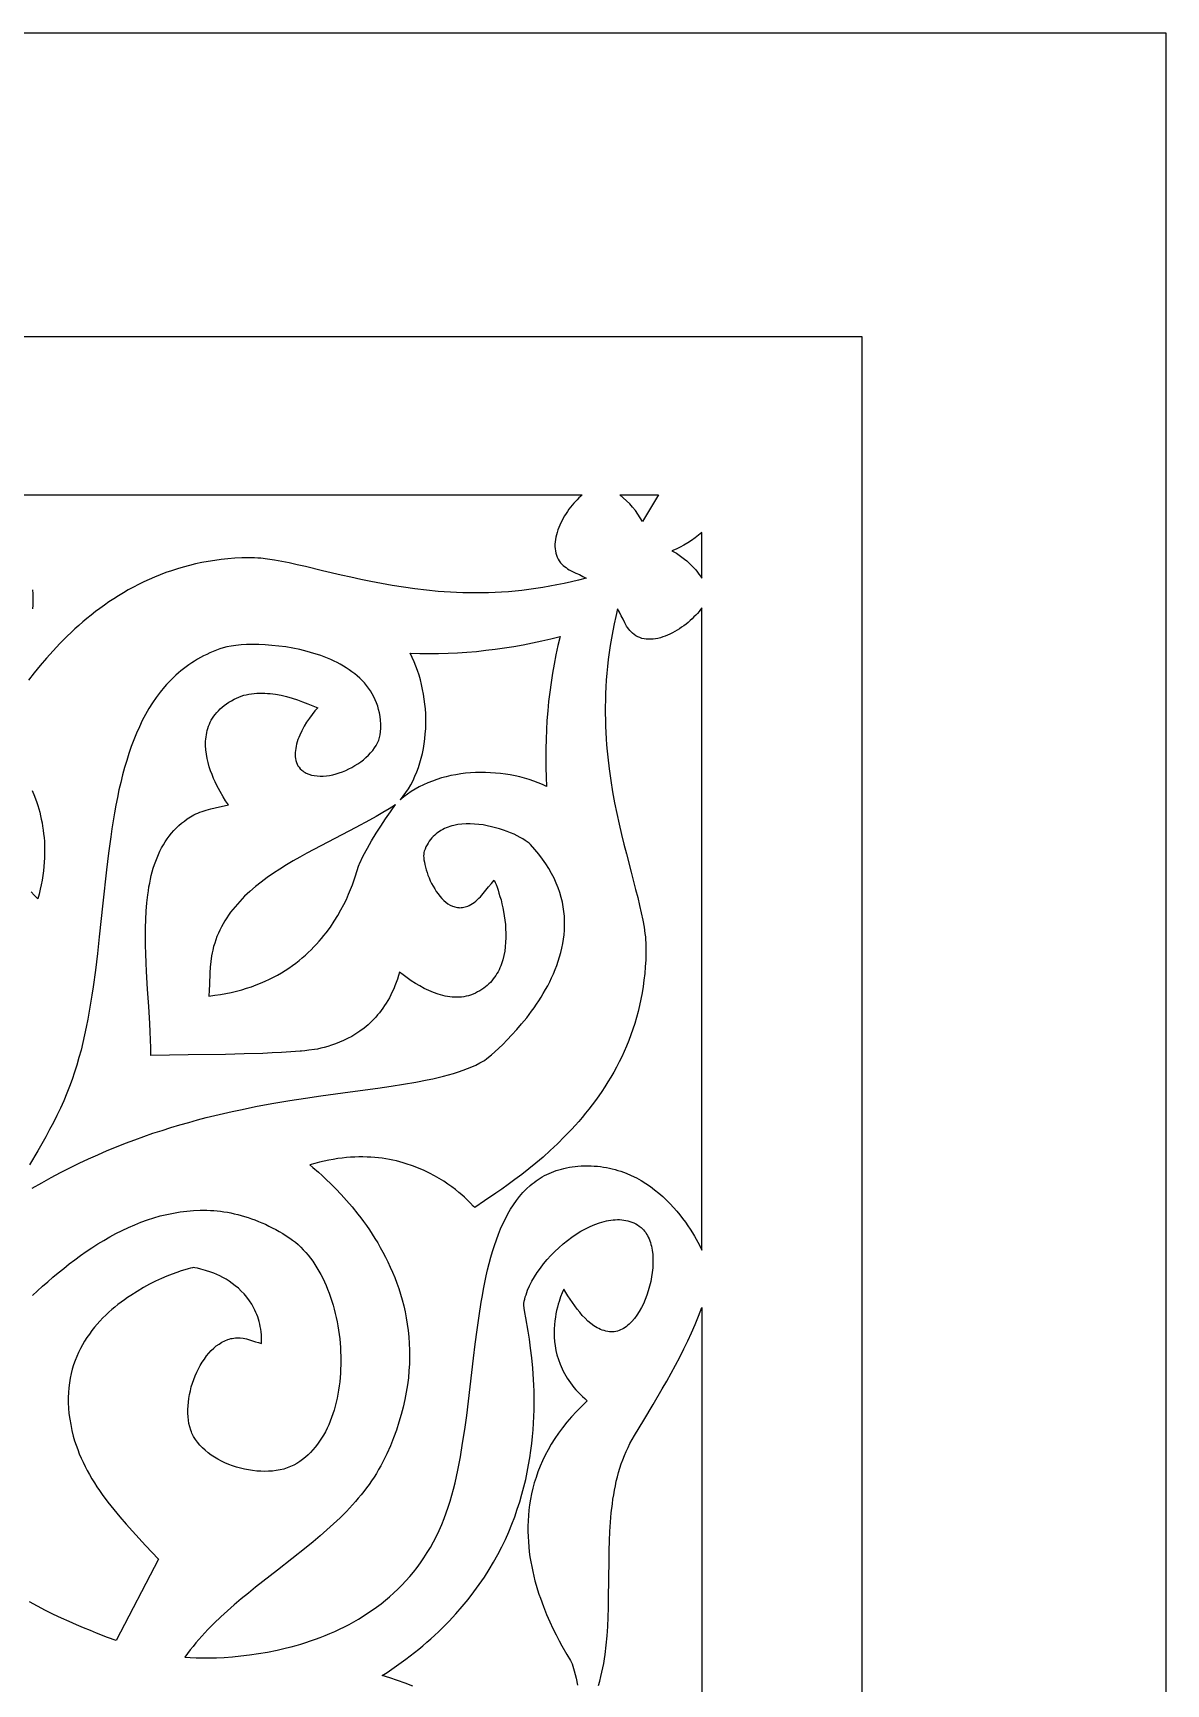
# Model space of a CAD drawing. Extents: x -500 to 500, y -300 to 300.
# Drawn here: x 388.1 to 500, y 137 to 300 of the extents above; entities that cross this region are included whole.
import ezdxf

# ---------------------------------------------------------------- set-up
doc = ezdxf.new("R2010")
doc.units = 0
doc.header["$MEASUREMENT"] = 0
doc.layers.add('IMPORT_-_120CM_SUR_70CM-1', color=18, linetype='CONTINUOUS')
doc.layers.add('LAYER_2', color=174, linetype='CONTINUOUS')

msp = doc.modelspace()

# ---------------------------------------------------------------- linework, layer by layer
at = {"layer": 'IMPORT_-_120CM_SUR_70CM-1'}
for points in [[(-500, -300), (500, -300), (500, 300), (-500, 300)], [(446.07, 254.41), (449.87, 254.41), (448.31, 251.78), (448.08, 252.15), (447.85, 252.52), (447.59, 252.87), (447.32, 253.21), (447.03, 253.53), (446.72, 253.84), (446.4, 254.13)], [(454.16, 250.71), (453.84, 250.43), (453.49, 250.16), (453.14, 249.91), (452.77, 249.67), (452.39, 249.45), (452, 249.25), (451.61, 249.07), (451.2, 248.9), (451.64, 248.65), (452.06, 248.37), (452.46, 248.06), (452.66, 247.89), (452.85, 247.73), (453.03, 247.55), (453.21, 247.37), (453.39, 247.19), (453.56, 247), (453.72, 246.8), (453.87, 246.6), (454.02, 246.4), (454.16, 246.19)], [(454.16, 243.27), (454.03, 243.09), (453.88, 242.91), (453.72, 242.72), (453.56, 242.54), (453.38, 242.36), (453.2, 242.18), (453, 242), (452.8, 241.83), (452.6, 241.66), (452.38, 241.5), (452.16, 241.34), (451.94, 241.19), (451.71, 241.05), (451.48, 240.92), (451.25, 240.79), (451.01, 240.67), (450.77, 240.57), (450.54, 240.47), (450.3, 240.39), (450.06, 240.31), (449.82, 240.25), (449.58, 240.21), (449.35, 240.18), (449.12, 240.16), (448.89, 240.16), (448.67, 240.17), (448.45, 240.2), (448.24, 240.25), (448.03, 240.32), (447.83, 240.4), (447.64, 240.51), (447.46, 240.63), (447.31, 240.75), (447.18, 240.88), (447.06, 241.02), (446.94, 241.16), (446.83, 241.32), (446.73, 241.47), (446.55, 241.8), (446.37, 242.15), (446.2, 242.49), (446.02, 242.83), (445.83, 243.15), (445.65, 242.42), (445.5, 241.7), (445.35, 240.98), (445.22, 240.27), (445.11, 239.56), (445, 238.86), (444.91, 238.17), (444.84, 237.48), (444.77, 236.8), (444.72, 236.12), (444.68, 235.46), (444.65, 234.79), (444.63, 234.14), (444.62, 233.49), (444.62, 232.85), (444.63, 232.21), (444.65, 231.58), (444.67, 230.96), (444.71, 230.34), (444.75, 229.73), (444.81, 229.13), (444.86, 228.53), (445, 227.36), (445.16, 226.22), (445.34, 225.1), (445.54, 224.01), (445.76, 222.95), (445.98, 221.91), (446.22, 220.9), (446.45, 219.93), (446.7, 218.98), (447.17, 217.17), (447.62, 215.47), (447.83, 214.67), (448.01, 213.89), (448.18, 213.15), (448.33, 212.44), (448.45, 211.76), (448.54, 211.11), (448.58, 210.79), (448.6, 210.48), (448.62, 210.19), (448.63, 209.9), (448.63, 209.2), (448.61, 208.52), (448.57, 207.84), (448.51, 207.18), (448.44, 206.53), (448.36, 205.89), (448.26, 205.25), (448.14, 204.63), (448.01, 204.02), (447.86, 203.42), (447.7, 202.83), (447.53, 202.24), (447.34, 201.67), (447.14, 201.11), (446.93, 200.55), (446.71, 200.01), (446.48, 199.48), (446.24, 198.95), (445.98, 198.44), (445.72, 197.93), (445.45, 197.43), (445.17, 196.95), (444.88, 196.47), (444.59, 196), (444.28, 195.54), (443.97, 195.09), (443.66, 194.65), (443.34, 194.21), (443.01, 193.79), (442.68, 193.38), (442.34, 192.97), (442, 192.57), (441.65, 192.18), (441.31, 191.8), (440.6, 191.07), (439.89, 190.36), (439.18, 189.69), (438.47, 189.06), (437.76, 188.45), (437.06, 187.88), (436.37, 187.34), (435.7, 186.83), (435.04, 186.35), (434.41, 185.9), (433.81, 185.48), (432.69, 184.72), (431.72, 184.08), (431.58, 184.22), (431.32, 184.49), (430.94, 184.87), (430.7, 185.09), (430.44, 185.32), (430.14, 185.57), (429.81, 185.84), (429.46, 186.11), (429.08, 186.38), (428.66, 186.66), (428.22, 186.94), (427.75, 187.21), (427.25, 187.47), (426.72, 187.73), (426.16, 187.97), (425.58, 188.2), (424.96, 188.4), (424.65, 188.5), (424.32, 188.59), (423.99, 188.67), (423.65, 188.75), (423.31, 188.82), (422.95, 188.88), (422.59, 188.93), (422.23, 188.98), (421.86, 189.01), (421.48, 189.04), (421.09, 189.06), (420.69, 189.07), (420.29, 189.07), (419.89, 189.06), (419.47, 189.03), (419.05, 189), (418.62, 188.95), (418.19, 188.9), (417.75, 188.83), (417.3, 188.74), (416.85, 188.65), (416.39, 188.54), (415.92, 188.42), (415.44, 188.28), (415.73, 188.03), (416.28, 187.55), (416.65, 187.22), (417.06, 186.84), (417.52, 186.41), (418.01, 185.92), (418.53, 185.37), (419.07, 184.78), (419.62, 184.13), (420.19, 183.43), (420.47, 183.06), (420.75, 182.68), (421.04, 182.29), (421.32, 181.88), (421.59, 181.46), (421.87, 181.03), (422.14, 180.59), (422.4, 180.13), (422.66, 179.67), (422.91, 179.19), (423.15, 178.7), (423.38, 178.2), (423.61, 177.68), (423.82, 177.16), (424.03, 176.62), (424.22, 176.07), (424.4, 175.52), (424.56, 174.95), (424.71, 174.36), (424.84, 173.77), (424.96, 173.17), (425.06, 172.56), (425.15, 171.93), (425.21, 171.3), (425.26, 170.65), (425.28, 169.99), (425.29, 169.33), (425.27, 168.65), (425.23, 167.96), (425.17, 167.27), (425.08, 166.56), (424.96, 165.84), (424.82, 165.12), (424.66, 164.38), (424.46, 163.63), (424.24, 162.88), (423.99, 162.11), (423.7, 161.34), (423.39, 160.56), (423.04, 159.76), (422.85, 159.36), (422.66, 158.97), (422.45, 158.59), (422.23, 158.21), (422.01, 157.83), (421.78, 157.47), (421.54, 157.11), (421.29, 156.75), (421.03, 156.4), (420.77, 156.06), (420.5, 155.72), (420.22, 155.38), (419.94, 155.05), (419.65, 154.72), (419.05, 154.08), (418.43, 153.46), (417.79, 152.85), (417.13, 152.25), (416.46, 151.66), (415.78, 151.09), (415.08, 150.51), (413.66, 149.39), (412.23, 148.27), (410.79, 147.16), (410.07, 146.59), (409.37, 146.02), (408.67, 145.45), (407.98, 144.86), (407.3, 144.27), (406.64, 143.67), (405.99, 143.05), (405.37, 142.41), (404.76, 141.76), (404.47, 141.43), (404.18, 141.1), (403.9, 140.76), (403.62, 140.41), (403.35, 140.06), (403.09, 139.7), (403.62, 139.66), (404.2, 139.64), (404.83, 139.62), (405.51, 139.62), (406.23, 139.64), (406.99, 139.67), (407.79, 139.73), (408.62, 139.81), (409.48, 139.91), (410.37, 140.04), (411.27, 140.19), (412.2, 140.38), (413.13, 140.6), (413.61, 140.72), (414.08, 140.85), (414.56, 140.99), (415.04, 141.14), (415.51, 141.3), (415.99, 141.46), (416.47, 141.64), (416.95, 141.83), (417.43, 142.03), (417.9, 142.24), (418.38, 142.46), (418.85, 142.69), (419.31, 142.93), (419.78, 143.18), (420.24, 143.45), (420.7, 143.73), (421.15, 144.02), (421.59, 144.32), (422.04, 144.64), (422.47, 144.96), (422.9, 145.31), (423.32, 145.66), (423.73, 146.03), (424.14, 146.41), (424.53, 146.81), (424.92, 147.22), (425.3, 147.65), (425.67, 148.09), (426.03, 148.55), (426.38, 149.02), (426.71, 149.51), (427.04, 150.01), (427.35, 150.53), (427.65, 151.07), (427.94, 151.62), (428.21, 152.2), (428.47, 152.78), (428.71, 153.39), (428.92, 153.94), (429.11, 154.5), (429.29, 155.08), (429.46, 155.67), (429.63, 156.28), (429.78, 156.89), (429.92, 157.52), (430.06, 158.16), (430.19, 158.81), (430.31, 159.46), (430.53, 160.8), (430.74, 162.16), (430.93, 163.55), (431.27, 166.36), (431.6, 169.19), (431.77, 170.6), (431.95, 171.99), (432.15, 173.37), (432.36, 174.72), (432.48, 175.38), (432.6, 176.03), (432.73, 176.68), (432.86, 177.32), (433, 177.94), (433.16, 178.55), (433.32, 179.16), (433.49, 179.74), (433.67, 180.32), (433.86, 180.88), (434.07, 181.43), (434.28, 181.96), (434.51, 182.47), (434.75, 182.97), (435, 183.45), (435.27, 183.91), (435.55, 184.35), (435.85, 184.77), (436.16, 185.17), (436.49, 185.55), (436.84, 185.91), (437.2, 186.24), (437.39, 186.4), (437.58, 186.55), (437.78, 186.7), (437.98, 186.84), (438.19, 186.97), (438.4, 187.1), (438.62, 187.22), (438.84, 187.33), (439.07, 187.44), (439.3, 187.54), (439.54, 187.63), (439.78, 187.72), (440.03, 187.8), (440.28, 187.87), (440.54, 187.94), (440.8, 188), (441.07, 188.05), (441.35, 188.09), (441.63, 188.13), (441.91, 188.16), (442.25, 188.18), (442.57, 188.19), (442.9, 188.19), (443.21, 188.19), (443.53, 188.17), (443.84, 188.15), (444.14, 188.11), (444.44, 188.07), (444.74, 188.02), (445.03, 187.96), (445.31, 187.9), (445.6, 187.82), (445.87, 187.74), (446.14, 187.66), (446.41, 187.56), (446.68, 187.46), (447.19, 187.24), (447.69, 186.99), (448.17, 186.73), (448.63, 186.44), (449.07, 186.14), (449.49, 185.83), (449.9, 185.5), (450.29, 185.16), (450.66, 184.81), (451.02, 184.45), (451.35, 184.09), (451.67, 183.72), (451.97, 183.36), (452.26, 183), (452.53, 182.63), (452.78, 182.28), (453.01, 181.93), (453.23, 181.59), (453.42, 181.26), (453.61, 180.95), (453.92, 180.36), (454.16, 179.85)]]:
    msp.add_lwpolyline(points, close=True, dxfattribs=at)
for points in [[(380.95, 254.41), (442.34, 254.41), (442.17, 254.26), (442, 254.11), (441.83, 253.94), (441.67, 253.77), (441.5, 253.59), (441.34, 253.39), (441.03, 252.99), (440.88, 252.78), (440.74, 252.56), (440.6, 252.34), (440.47, 252.11), (440.35, 251.89), (440.24, 251.65), (440.13, 251.42), (440.03, 251.18), (439.94, 250.95), (439.87, 250.71), (439.8, 250.47), (439.74, 250.24), (439.7, 250), (439.67, 249.77), (439.65, 249.54), (439.65, 249.31), (439.66, 249.09), (439.69, 248.88), (439.73, 248.66), (439.79, 248.46), (439.86, 248.26), (439.96, 248.07), (440.07, 247.89), (440.2, 247.71), (440.32, 247.58), (440.45, 247.45), (440.59, 247.33), (440.74, 247.23), (440.89, 247.13), (441.05, 247.03), (441.38, 246.86), (441.71, 246.7), (442.06, 246.54), (442.39, 246.37), (442.72, 246.19), (441.99, 246), (441.27, 245.83), (440.55, 245.67), (439.84, 245.52), (439.14, 245.39), (438.44, 245.27), (437.75, 245.16), (437.07, 245.07), (436.39, 244.99), (435.71, 244.92), (435.05, 244.86), (434.38, 244.82), (433.73, 244.78), (433.08, 244.76), (432.44, 244.74), (431.8, 244.74), (431.17, 244.74), (430.55, 244.75), (429.93, 244.78), (429.32, 244.8), (428.72, 244.84), (428.12, 244.89), (426.95, 245), (425.8, 245.13), (424.68, 245.29), (423.58, 245.46), (422.52, 245.65), (421.48, 245.85), (420.46, 246.06), (419.48, 246.28), (418.53, 246.49), (416.7, 246.93), (415, 247.34), (414.19, 247.52), (413.41, 247.69), (412.67, 247.85), (411.95, 247.98), (411.27, 248.08), (410.61, 248.16), (410.3, 248.18), (409.99, 248.2), (409.69, 248.21), (409.4, 248.21), (408.71, 248.19), (408.02, 248.16), (407.35, 248.11), (406.69, 248.04), (406.04, 247.95), (405.4, 247.85), (404.77, 247.73), (404.15, 247.6), (403.54, 247.45), (402.94, 247.29), (402.36, 247.12), (401.78, 246.93), (401.21, 246.74), (400.65, 246.52), (400.1, 246.3), (399.56, 246.07), (399.04, 245.82), (398.52, 245.57), (398.01, 245.3), (397.51, 245.03), (397.02, 244.75), (396.54, 244.45), (396.07, 244.15), (395.6, 243.85), (395.15, 243.53), (394.71, 243.21), (394.27, 242.89), (393.85, 242.55), (393.43, 242.22), (393.03, 241.88), (392.63, 241.53), (392.24, 241.18), (391.86, 240.82), (391.48, 240.47), (390.76, 239.75), (390.08, 239.02), (389.43, 238.29), (388.81, 237.57), (388.22, 236.85), (387.66, 236.13)], [(388.08, 243.17), (388.1, 243.53), (388.11, 243.89), (388.12, 244.26), (388.11, 244.65), (388.08, 245.03)], [(388.03, 185.98), (388.96, 186.52), (389.89, 187.03), (390.82, 187.52), (391.75, 188), (392.67, 188.45), (393.59, 188.88), (394.51, 189.29), (395.42, 189.69), (396.34, 190.06), (397.24, 190.42), (398.15, 190.76), (399.05, 191.09), (399.94, 191.4), (400.84, 191.69), (401.72, 191.97), (402.6, 192.23), (403.48, 192.48), (404.35, 192.72), (405.21, 192.95), (406.07, 193.16), (406.92, 193.36), (407.76, 193.55), (408.6, 193.73), (410.25, 194.07), (411.87, 194.36), (413.46, 194.63), (415.01, 194.88), (416.53, 195.1), (419.43, 195.5), (422.16, 195.87), (423.46, 196.05), (424.7, 196.25), (425.9, 196.45), (427.04, 196.67), (427.59, 196.78), (428.12, 196.91), (428.64, 197.03), (429.14, 197.17), (429.63, 197.31), (430.11, 197.46), (430.57, 197.62), (431.01, 197.78), (431.44, 197.96), (431.85, 198.14), (432.24, 198.34), (432.62, 198.55), (432.71, 198.61), (432.88, 198.74), (433.1, 198.92), (433.38, 199.16), (433.71, 199.45), (434.09, 199.79), (434.5, 200.18), (434.94, 200.62), (435.4, 201.11), (435.88, 201.63), (436.36, 202.2), (436.86, 202.81), (437.34, 203.45), (437.58, 203.79), (437.82, 204.13), (438.05, 204.48), (438.28, 204.84), (438.5, 205.21), (438.72, 205.59), (438.93, 205.97), (439.13, 206.36), (439.32, 206.75), (439.5, 207.15), (439.67, 207.56), (439.83, 207.97), (439.97, 208.39), (440.11, 208.81), (440.23, 209.24), (440.33, 209.68), (440.42, 210.12), (440.49, 210.56), (440.55, 211), (440.59, 211.45), (440.6, 211.91), (440.6, 212.37), (440.58, 212.82), (440.54, 213.29), (440.47, 213.75), (440.38, 214.22), (440.27, 214.69), (440.13, 215.16), (439.97, 215.63), (439.78, 216.1), (439.57, 216.58), (439.32, 217.05), (439.05, 217.52), (438.75, 218), (438.42, 218.47), (438.06, 218.95), (437.66, 219.42), (437.23, 219.89), (437.09, 220.03), (436.91, 220.17), (436.71, 220.31), (436.47, 220.46), (436.21, 220.61), (435.92, 220.76), (435.61, 220.91), (435.27, 221.05), (434.92, 221.19), (434.56, 221.32), (434.18, 221.45), (433.78, 221.56), (433.38, 221.66), (432.97, 221.75), (432.55, 221.83), (432.13, 221.88), (431.71, 221.92), (431.29, 221.94), (430.87, 221.94), (430.46, 221.92), (430.06, 221.87), (429.66, 221.79), (429.47, 221.74), (429.28, 221.69), (429.1, 221.62), (428.91, 221.55), (428.74, 221.48), (428.56, 221.39), (428.39, 221.3), (428.23, 221.19), (428.07, 221.08), (427.92, 220.96), (427.77, 220.83), (427.63, 220.69), (427.49, 220.55), (427.36, 220.39), (427.24, 220.22), (427.12, 220.05), (427.02, 219.86), (426.91, 219.66), (426.82, 219.45), (426.74, 219.24), (426.7, 219.11), (426.69, 218.96), (426.68, 218.79), (426.69, 218.6), (426.71, 218.39), (426.75, 218.16), (426.8, 217.92), (426.86, 217.67), (426.93, 217.41), (427.02, 217.15), (427.11, 216.88), (427.22, 216.6), (427.34, 216.33), (427.47, 216.06), (427.61, 215.79), (427.77, 215.53), (427.93, 215.28), (428.1, 215.04), (428.28, 214.81), (428.47, 214.59), (428.66, 214.39), (428.87, 214.22), (429.08, 214.06), (429.31, 213.93), (429.54, 213.82), (429.65, 213.77), (429.77, 213.74), (429.89, 213.71), (430.02, 213.69), (430.14, 213.68), (430.27, 213.67), (430.4, 213.68), (430.52, 213.69), (430.65, 213.71), (430.79, 213.74), (430.92, 213.78), (431.06, 213.83), (431.19, 213.9), (431.33, 213.97), (431.51, 214.07), (431.68, 214.19), (431.84, 214.32), (431.99, 214.46), (432.14, 214.6), (432.29, 214.75), (432.56, 215.07), (433.1, 215.73), (433.37, 216.06), (433.65, 216.37), (433.74, 216.17), (433.83, 215.95), (433.93, 215.69), (434.03, 215.41), (434.12, 215.11), (434.22, 214.78), (434.32, 214.43), (434.41, 214.06), (434.49, 213.67), (434.57, 213.28), (434.64, 212.86), (434.7, 212.44), (434.75, 212.01), (434.78, 211.58), (434.8, 211.14), (434.8, 210.7), (434.78, 210.25), (434.74, 209.82), (434.69, 209.38), (434.61, 208.95), (434.5, 208.53), (434.37, 208.12), (434.3, 207.92), (434.21, 207.72), (434.13, 207.53), (434.03, 207.34), (433.92, 207.16), (433.81, 206.97), (433.69, 206.8), (433.56, 206.63), (433.43, 206.46), (433.28, 206.3), (433.13, 206.14), (432.96, 206), (432.79, 205.85), (432.61, 205.72), (432.42, 205.59), (432.22, 205.46), (432.01, 205.35), (431.79, 205.24), (431.56, 205.14), (431.32, 205.05), (431.1, 204.98), (430.88, 204.92), (430.65, 204.88), (430.43, 204.85), (430.2, 204.83), (429.97, 204.82), (429.74, 204.82), (429.51, 204.84), (429.28, 204.86), (429.04, 204.9), (428.81, 204.94), (428.58, 205), (428.34, 205.06), (428.11, 205.13), (427.65, 205.29), (427.19, 205.48), (426.74, 205.7), (426.3, 205.94), (425.87, 206.19), (425.45, 206.46), (425.05, 206.74), (424.66, 207.03), (424.29, 207.32), (424.19, 206.97), (424.09, 206.62), (423.97, 206.29), (423.85, 205.97), (423.72, 205.66), (423.58, 205.36), (423.44, 205.06), (423.3, 204.78), (423.14, 204.51), (422.99, 204.25), (422.82, 204), (422.66, 203.75), (422.49, 203.52), (422.31, 203.29), (422.13, 203.08), (421.95, 202.87), (421.76, 202.67), (421.57, 202.47), (421.19, 202.11), (420.79, 201.79), (420.39, 201.49), (419.98, 201.21), (419.58, 200.97), (419.17, 200.75), (418.77, 200.55), (418.37, 200.38), (417.97, 200.22), (417.59, 200.09), (417.22, 199.97), (416.86, 199.87), (416.52, 199.79), (416.19, 199.72), (415.89, 199.67), (415.35, 199.59), (414.93, 199.54), (414.63, 199.52), (414.47, 199.51), (413.55, 199.44), (412.63, 199.38), (411.71, 199.33), (410.79, 199.29), (408.95, 199.23), (407.11, 199.19), (403.42, 199.15), (401.57, 199.12), (399.73, 199.08), (399.73, 199.84), (399.71, 200.63), (399.68, 201.43), (399.64, 202.25), (399.54, 203.92), (399.42, 205.63), (399.32, 207.36), (399.27, 208.23), (399.24, 209.1), (399.21, 209.96), (399.2, 210.82), (399.21, 211.67), (399.23, 212.51), (399.27, 213.34), (399.34, 214.15), (399.43, 214.94), (399.49, 215.34), (399.55, 215.72), (399.62, 216.1), (399.7, 216.48), (399.78, 216.85), (399.88, 217.21), (399.98, 217.57), (400.09, 217.92), (400.22, 218.27), (400.35, 218.6), (400.49, 218.93), (400.64, 219.26), (400.8, 219.57), (400.97, 219.88), (401.15, 220.17), (401.35, 220.46), (401.55, 220.74), (401.77, 221.02), (402, 221.28), (402.24, 221.53), (402.5, 221.77), (402.77, 222), (403.05, 222.22), (403.34, 222.43), (403.65, 222.63), (403.97, 222.82), (404.17, 222.92), (404.37, 223.01), (404.58, 223.1), (404.79, 223.17), (405.21, 223.3), (405.65, 223.41), (406.53, 223.61), (406.97, 223.71), (407.4, 223.83), (407.3, 223.95), (407.12, 224.22), (406.87, 224.62), (406.57, 225.13), (406.41, 225.43), (406.25, 225.74), (406.09, 226.08), (405.93, 226.43), (405.78, 226.8), (405.64, 227.18), (405.51, 227.58), (405.4, 227.99), (405.3, 228.4), (405.23, 228.82), (405.17, 229.25), (405.15, 229.67), (405.15, 229.89), (405.15, 230.1), (405.17, 230.31), (405.19, 230.53), (405.22, 230.74), (405.26, 230.95), (405.31, 231.16), (405.37, 231.36), (405.44, 231.57), (405.52, 231.77), (405.61, 231.97), (405.71, 232.17), (405.83, 232.37), (405.95, 232.56), (406.09, 232.75), (406.24, 232.93), (406.41, 233.11), (406.59, 233.29), (406.78, 233.46), (406.98, 233.63), (407.21, 233.79), (407.44, 233.95), (407.69, 234.1), (407.96, 234.25), (408.19, 234.36), (408.43, 234.46), (408.67, 234.55), (408.91, 234.63), (409.16, 234.69), (409.42, 234.74), (409.67, 234.78), (409.93, 234.81), (410.19, 234.84), (410.45, 234.85), (410.72, 234.85), (410.99, 234.84), (411.25, 234.82), (411.52, 234.8), (412.06, 234.73), (412.61, 234.63), (413.15, 234.5), (413.68, 234.35), (414.21, 234.18), (414.73, 234), (415.24, 233.8), (415.74, 233.6), (416.22, 233.39), (415.94, 233.09), (415.66, 232.75), (415.39, 232.38), (415.12, 231.99), (414.87, 231.57), (414.64, 231.14), (414.44, 230.7), (414.35, 230.48), (414.27, 230.26), (414.19, 230.04), (414.13, 229.82), (414.08, 229.61), (414.04, 229.39), (414.01, 229.18), (413.99, 228.97), (413.98, 228.77), (413.99, 228.57), (414.02, 228.38), (414.06, 228.19), (414.11, 228.01), (414.18, 227.84), (414.27, 227.68), (414.37, 227.53), (414.5, 227.38), (414.64, 227.25), (414.75, 227.17), (414.86, 227.09), (414.97, 227.02), (415.09, 226.96), (415.34, 226.85), (415.6, 226.76), (415.88, 226.7), (416.17, 226.67), (416.46, 226.65), (416.77, 226.65), (417.08, 226.68), (417.39, 226.73), (417.71, 226.79), (418.03, 226.87), (418.35, 226.97), (418.67, 227.08), (418.98, 227.21), (419.29, 227.36), (419.6, 227.52), (419.9, 227.69), (420.19, 227.87), (420.47, 228.07), (420.73, 228.27), (420.98, 228.49), (421.22, 228.71), (421.44, 228.95), (421.65, 229.19), (421.83, 229.43), (421.99, 229.69), (422.13, 229.94), (422.24, 230.21), (422.33, 230.47), (422.39, 230.74), (422.42, 231.01), (422.44, 231.4), (422.44, 231.79), (422.41, 232.17), (422.37, 232.53), (422.31, 232.89), (422.23, 233.23), (422.14, 233.56), (422.02, 233.88), (421.9, 234.19), (421.75, 234.49), (421.6, 234.78), (421.42, 235.06), (421.24, 235.33), (421.04, 235.6), (420.83, 235.85), (420.61, 236.09), (420.37, 236.32), (420.13, 236.54), (419.87, 236.76), (419.6, 236.96), (419.33, 237.16), (419.04, 237.35), (418.75, 237.52), (418.45, 237.69), (418.14, 237.86), (417.83, 238.01), (417.51, 238.16), (417.19, 238.3), (416.86, 238.43), (416.52, 238.55), (416.19, 238.67), (415.84, 238.77), (415.16, 238.97), (414.46, 239.14), (413.76, 239.28), (413.07, 239.4), (412.38, 239.49), (411.7, 239.56), (411.04, 239.6), (410.4, 239.63), (409.79, 239.64), (409.2, 239.63), (408.65, 239.6), (408.14, 239.55), (407.67, 239.49), (407.24, 239.42), (406.87, 239.33), (406.55, 239.23), (406.21, 239.1), (405.88, 238.96), (405.56, 238.82), (405.25, 238.67), (404.94, 238.52), (404.64, 238.36), (404.34, 238.19), (404.05, 238.01), (403.77, 237.83), (403.49, 237.65), (403.23, 237.45), (402.96, 237.25), (402.71, 237.05), (402.46, 236.84), (402.21, 236.62), (401.97, 236.4), (401.74, 236.17), (401.51, 235.94), (401.29, 235.7), (401.08, 235.46), (400.66, 234.95), (400.27, 234.43), (399.9, 233.88), (399.54, 233.32), (399.21, 232.74), (398.89, 232.14), (398.6, 231.52), (398.32, 230.89), (398.05, 230.24), (397.8, 229.57), (397.57, 228.89), (397.35, 228.2), (397.14, 227.49), (396.95, 226.77), (396.77, 226.04), (396.59, 225.3), (396.43, 224.55), (396.28, 223.79), (396.14, 223.02), (396.01, 222.24), (395.89, 221.45), (395.77, 220.65), (395.55, 219.04), (395.35, 217.41), (394.99, 214.11), (394.64, 210.79), (394.46, 209.13), (394.26, 207.49), (394.04, 205.86), (393.92, 205.05), (393.79, 204.25), (393.66, 203.46), (393.51, 202.67), (393.36, 201.89), (393.2, 201.12), (393.02, 200.36), (392.84, 199.61), (392.64, 198.87), (392.43, 198.14), (392.21, 197.42), (391.97, 196.72), (391.71, 196.03), (391.45, 195.35), (391.13, 194.62), (390.81, 193.89), (390.46, 193.17), (390.11, 192.46), (389.74, 191.76), (389.36, 191.05), (388.97, 190.36), (388.58, 189.67), (387.76, 188.29)], [(424.38, 224.31), (424.66, 224.66), (424.93, 225.03), (425.18, 225.41), (425.41, 225.81), (425.63, 226.22), (425.82, 226.64), (426, 227.07), (426.17, 227.51), (426.31, 227.96), (426.44, 228.43), (426.56, 228.89), (426.65, 229.37), (426.73, 229.85), (426.8, 230.33), (426.84, 230.82), (426.88, 231.31), (426.89, 231.8), (426.89, 232.29), (426.88, 232.79), (426.85, 233.28), (426.8, 233.77), (426.74, 234.26), (426.67, 234.74), (426.58, 235.22), (426.48, 235.69), (426.36, 236.16), (426.23, 236.62), (426.08, 237.07), (425.92, 237.52), (425.75, 237.95), (425.56, 238.37), (425.36, 238.78), (426.29, 238.76), (427.22, 238.75), (428.15, 238.76), (429.09, 238.79), (430.02, 238.83), (430.95, 238.89), (431.89, 238.97), (432.82, 239.07), (433.75, 239.18), (434.67, 239.31), (435.59, 239.46), (436.51, 239.62), (437.43, 239.8), (438.34, 240), (439.25, 240.22), (440.15, 240.45), (439.93, 239.55), (439.74, 238.64), (439.56, 237.72), (439.4, 236.8), (439.26, 235.88), (439.13, 234.95), (439.02, 234.02), (438.93, 233.09), (438.86, 232.16), (438.8, 231.23), (438.77, 230.29), (438.74, 229.36), (438.74, 228.42), (438.75, 227.49), (438.78, 226.56), (438.82, 225.63), (438.41, 225.82), (437.98, 226), (437.55, 226.16), (437.1, 226.31), (436.64, 226.45), (436.18, 226.57), (435.71, 226.67), (435.23, 226.77), (434.75, 226.84), (434.27, 226.91), (433.78, 226.96), (433.29, 226.99), (432.79, 227.01), (432.3, 227.01), (431.81, 227), (431.32, 226.97), (430.83, 226.93), (430.34, 226.87), (429.86, 226.79), (429.38, 226.7), (428.91, 226.59), (428.44, 226.47), (427.99, 226.33), (427.54, 226.17), (427.1, 226), (426.67, 225.81), (426.25, 225.6), (425.85, 225.38), (425.46, 225.14), (425.08, 224.88), (424.72, 224.6), (424.37, 224.31)], [(388.01, 225.24), (388.25, 224.66), (388.47, 224.05), (388.57, 223.74), (388.67, 223.41), (388.76, 223.08), (388.84, 222.75), (388.92, 222.4), (388.99, 222.05), (389.05, 221.7), (389.11, 221.33), (389.15, 220.96), (389.19, 220.58), (389.22, 220.19), (389.24, 219.8), (389.24, 219.4), (389.24, 218.99), (389.23, 218.58), (389.2, 218.16), (389.17, 217.73), (389.12, 217.29), (389.06, 216.85), (388.99, 216.4), (388.91, 215.94), (388.81, 215.48), (388.69, 215.01), (388.57, 214.53), (388.22, 214.9), (387.9, 215.23)], [(423.89, 223.81), (423.28, 223.42), (422.64, 223.05), (422, 222.67), (421.34, 222.31), (419.98, 221.58), (418.6, 220.87), (417.21, 220.15), (415.82, 219.42), (415.13, 219.04), (414.45, 218.67), (413.78, 218.28), (413.12, 217.89), (412.47, 217.48), (411.84, 217.07), (411.23, 216.64), (410.64, 216.2), (410.07, 215.75), (409.52, 215.28), (409.26, 215.03), (409, 214.79), (408.76, 214.54), (408.51, 214.29), (408.28, 214.03), (408.05, 213.76), (407.83, 213.49), (407.62, 213.22), (407.42, 212.94), (407.23, 212.66), (407.05, 212.37), (406.87, 212.07), (406.71, 211.77), (406.55, 211.46), (406.41, 211.15), (406.27, 210.83), (406.15, 210.5), (406.04, 210.17), (405.94, 209.83), (405.85, 209.48), (405.79, 209.2), (405.74, 208.92), (405.66, 208.36), (405.61, 207.8), (405.57, 207.23), (405.53, 206.09), (405.51, 205.52), (405.47, 204.95), (406.04, 205.02), (406.6, 205.1), (407.15, 205.2), (407.68, 205.31), (408.2, 205.44), (408.71, 205.57), (409.2, 205.72), (409.67, 205.87), (410.13, 206.04), (410.58, 206.22), (411.02, 206.41), (411.44, 206.6), (411.85, 206.81), (412.25, 207.02), (412.63, 207.25), (413.01, 207.48), (413.37, 207.71), (413.72, 207.95), (414.05, 208.2), (414.38, 208.46), (414.69, 208.72), (415, 208.98), (415.29, 209.25), (415.57, 209.52), (415.84, 209.79), (416.11, 210.07), (416.36, 210.35), (416.6, 210.63), (416.83, 210.91), (417.05, 211.2), (417.47, 211.76), (417.85, 212.33), (418.19, 212.89), (418.51, 213.44), (418.79, 213.97), (419.05, 214.49), (419.27, 214.99), (419.47, 215.46), (419.64, 215.91), (419.8, 216.32), (419.93, 216.7), (420.13, 217.34), (420.26, 217.78), (420.3, 217.93), (420.34, 218.01), (420.72, 218.78), (421.12, 219.53), (421.54, 220.27), (421.99, 221.01), (422.45, 221.73), (422.92, 222.44), (423.41, 223.14), (423.91, 223.84)], [(388.06, 175.38), (388.55, 175.84), (389.05, 176.3), (389.55, 176.75), (390.07, 177.2), (390.59, 177.64), (391.13, 178.07), (391.67, 178.5), (392.22, 178.92), (392.78, 179.33), (393.35, 179.72), (393.92, 180.1), (394.5, 180.48), (395.09, 180.83), (395.69, 181.17), (396.29, 181.5), (396.9, 181.81), (397.52, 182.09), (398.14, 182.37), (398.76, 182.62), (399.4, 182.85), (400.03, 183.05), (400.67, 183.24), (401.32, 183.4), (401.97, 183.53), (402.63, 183.64), (403.28, 183.73), (403.95, 183.78), (404.61, 183.81), (404.95, 183.81), (405.28, 183.8), (405.62, 183.79), (405.95, 183.77), (406.29, 183.74), (406.63, 183.7), (406.96, 183.65), (407.3, 183.6), (407.64, 183.54), (407.98, 183.46), (408.32, 183.38), (408.66, 183.3), (409, 183.2), (409.34, 183.09), (409.68, 182.97), (410.02, 182.85), (410.37, 182.71), (410.71, 182.57), (411.05, 182.42), (411.39, 182.25), (411.73, 182.08), (412.08, 181.89), (412.42, 181.7), (412.76, 181.5), (413.11, 181.28), (413.45, 181.06), (413.73, 180.85), (414.01, 180.64), (414.28, 180.41), (414.54, 180.16), (414.79, 179.91), (415.04, 179.64), (415.27, 179.36), (415.5, 179.07), (415.73, 178.77), (415.94, 178.45), (416.14, 178.13), (416.34, 177.8), (416.53, 177.45), (416.71, 177.1), (416.88, 176.74), (417.04, 176.38), (417.2, 176), (417.35, 175.62), (417.48, 175.23), (417.61, 174.84), (417.73, 174.44), (417.85, 174.04), (417.95, 173.63), (418.04, 173.22), (418.13, 172.8), (418.21, 172.38), (418.28, 171.96), (418.34, 171.54), (418.39, 171.11), (418.43, 170.69), (418.46, 170.26), (418.48, 169.83), (418.5, 169.4), (418.5, 168.98), (418.5, 168.55), (418.48, 168.13), (418.46, 167.71), (418.43, 167.29), (418.39, 166.87), (418.34, 166.46), (418.28, 166.05), (418.21, 165.65), (418.13, 165.25), (418.04, 164.85), (417.94, 164.46), (417.83, 164.08), (417.71, 163.71), (417.58, 163.34), (417.44, 162.98), (417.3, 162.63), (417.14, 162.28), (416.97, 161.95), (416.79, 161.62), (416.6, 161.31), (416.41, 161), (416.2, 160.71), (415.98, 160.43), (415.75, 160.16), (415.51, 159.9), (415.26, 159.66), (415, 159.42), (414.73, 159.21), (414.45, 159), (414.16, 158.81), (413.86, 158.65), (413.54, 158.5), (413.21, 158.37), (412.86, 158.26), (412.5, 158.18), (412.13, 158.11), (411.76, 158.06), (411.37, 158.04), (410.98, 158.03), (410.59, 158.04), (410.19, 158.06), (409.79, 158.11), (409.39, 158.17), (408.99, 158.24), (408.59, 158.34), (408.2, 158.45), (407.81, 158.58), (407.43, 158.72), (407.06, 158.87), (406.7, 159.04), (406.35, 159.23), (406.01, 159.43), (405.69, 159.64), (405.39, 159.87), (405.1, 160.11), (404.83, 160.36), (404.57, 160.62), (404.35, 160.9), (404.14, 161.19), (403.96, 161.48), (403.8, 161.79), (403.74, 161.95), (403.68, 162.11), (403.58, 162.42), (403.5, 162.74), (403.45, 163.07), (403.41, 163.42), (403.39, 163.77), (403.39, 164.13), (403.41, 164.5), (403.44, 164.87), (403.49, 165.24), (403.55, 165.62), (403.64, 165.99), (403.73, 166.37), (403.85, 166.74), (403.97, 167.1), (404.11, 167.46), (404.27, 167.82), (404.44, 168.16), (404.62, 168.49), (404.81, 168.82), (405.02, 169.12), (405.23, 169.42), (405.46, 169.69), (405.7, 169.95), (405.95, 170.19), (406.2, 170.41), (406.47, 170.6), (406.75, 170.78), (407.03, 170.92), (407.33, 171.04), (407.48, 171.09), (407.63, 171.13), (407.78, 171.16), (407.94, 171.19), (408.09, 171.21), (408.25, 171.22), (408.41, 171.22), (408.56, 171.21), (408.87, 171.17), (409.17, 171.11), (409.47, 171.02), (410.08, 170.83), (410.38, 170.74), (410.68, 170.66), (410.68, 170.95), (410.67, 171.24), (410.65, 171.52), (410.62, 171.79), (410.59, 172.06), (410.54, 172.32), (410.49, 172.57), (410.43, 172.81), (410.36, 173.05), (410.29, 173.28), (410.21, 173.5), (410.12, 173.72), (410.02, 173.93), (409.92, 174.13), (409.82, 174.33), (409.71, 174.52), (409.47, 174.88), (409.22, 175.22), (408.95, 175.54), (408.67, 175.83), (408.38, 176.1), (408.08, 176.35), (407.78, 176.58), (407.47, 176.79), (407.16, 176.99), (406.85, 177.16), (406.54, 177.32), (406.24, 177.46), (405.95, 177.58), (405.67, 177.69), (405.15, 177.87), (404.69, 178), (404.33, 178.09), (404.07, 178.13), (403.94, 178.14), (403.84, 178.13), (403.66, 178.09), (403.41, 178.03), (403.1, 177.94), (402.73, 177.82), (402.3, 177.67), (401.84, 177.5), (401.33, 177.29), (400.78, 177.06), (400.21, 176.79), (399.61, 176.5), (399, 176.17), (398.38, 175.8), (397.75, 175.4), (397.43, 175.19), (397.12, 174.97), (396.8, 174.74), (396.49, 174.5), (396.18, 174.25), (395.88, 174), (395.58, 173.73), (395.29, 173.45), (395, 173.17), (394.71, 172.87), (394.44, 172.57), (394.17, 172.25), (393.92, 171.93), (393.67, 171.59), (393.43, 171.25), (393.2, 170.89), (392.99, 170.53), (392.78, 170.15), (392.59, 169.77), (392.42, 169.37), (392.26, 168.96), (392.11, 168.55), (391.98, 168.12), (391.87, 167.68), (391.77, 167.22), (391.69, 166.76), (391.63, 166.29), (391.6, 165.8), (391.58, 165.31), (391.58, 164.8), (391.61, 164.28), (391.65, 163.75), (391.72, 163.2), (391.82, 162.65), (391.94, 162.08), (392.08, 161.5), (392.21, 161.06), (392.35, 160.62), (392.51, 160.19), (392.67, 159.76), (392.85, 159.34), (393.04, 158.93), (393.25, 158.52), (393.46, 158.11), (393.68, 157.71), (393.92, 157.31), (394.16, 156.91), (394.41, 156.52), (394.67, 156.14), (394.94, 155.76), (395.5, 155), (396.08, 154.26), (396.68, 153.54), (397.3, 152.82), (397.93, 152.12), (399.21, 150.73), (400.48, 149.38), (396.3, 141.34), (395.47, 141.64), (394.38, 142.06), (393.76, 142.31), (393.1, 142.58), (392.39, 142.87), (391.66, 143.2), (390.9, 143.54), (390.13, 143.91), (389.34, 144.3), (388.55, 144.72), (387.76, 145.15)], [(425.62, 136.84), (424.86, 137.12), (424.1, 137.38), (423.34, 137.64), (422.58, 137.88), (423.07, 138.19), (423.55, 138.51), (424.01, 138.83), (424.47, 139.16), (424.91, 139.49), (425.35, 139.82), (425.78, 140.15), (426.19, 140.48), (426.6, 140.82), (427, 141.16), (427.39, 141.5), (427.77, 141.85), (428.14, 142.19), (428.5, 142.54), (428.85, 142.89), (429.2, 143.25), (429.86, 143.96), (430.49, 144.68), (431.08, 145.4), (431.65, 146.13), (432.18, 146.86), (432.68, 147.6), (433.15, 148.34), (433.59, 149.08), (434, 149.83), (434.39, 150.58), (434.75, 151.32), (435.08, 152.07), (435.39, 152.81), (435.67, 153.56), (435.93, 154.3), (436.17, 155.04), (436.39, 155.78), (436.58, 156.51), (436.76, 157.24), (436.91, 157.96), (437.05, 158.67), (437.17, 159.38), (437.27, 160.08), (437.36, 160.78), (437.43, 161.46), (437.49, 162.14), (437.54, 162.8), (437.57, 163.45), (437.59, 164.1), (437.59, 164.73), (437.59, 165.34), (437.58, 165.95), (437.56, 166.54), (437.53, 167.11), (437.45, 168.21), (437.36, 169.24), (437.24, 170.2), (437.12, 171.08), (437, 171.88), (436.77, 173.2), (436.68, 173.72), (436.61, 174.13), (436.57, 174.42), (436.57, 174.53), (436.57, 174.6), (436.61, 174.82), (436.66, 175.03), (436.72, 175.25), (436.79, 175.47), (436.95, 175.91), (437.14, 176.35), (437.37, 176.79), (437.62, 177.23), (437.9, 177.67), (438.21, 178.1), (438.53, 178.52), (438.88, 178.94), (439.25, 179.34), (439.64, 179.74), (440.04, 180.11), (440.45, 180.48), (440.88, 180.82), (441.32, 181.15), (441.76, 181.45), (442.21, 181.73), (442.67, 181.98), (443.13, 182.21), (443.59, 182.4), (444.04, 182.57), (444.27, 182.64), (444.5, 182.7), (444.73, 182.75), (444.95, 182.8), (445.17, 182.83), (445.39, 182.86), (445.61, 182.87), (445.83, 182.88), (446.04, 182.88), (446.25, 182.86), (446.46, 182.84), (446.66, 182.8), (446.86, 182.75), (447.06, 182.7), (447.25, 182.63), (447.44, 182.55), (447.63, 182.45), (447.8, 182.35), (447.98, 182.23), (448.15, 182.1), (448.27, 181.99), (448.39, 181.87), (448.5, 181.74), (448.61, 181.6), (448.7, 181.46), (448.79, 181.3), (448.87, 181.14), (448.95, 180.98), (449.02, 180.8), (449.08, 180.62), (449.13, 180.44), (449.18, 180.25), (449.25, 179.85), (449.3, 179.44), (449.33, 179.01), (449.33, 178.57), (449.31, 178.13), (449.26, 177.67), (449.19, 177.22), (449.11, 176.76), (449, 176.31), (448.87, 175.86), (448.73, 175.42), (448.56, 174.99), (448.38, 174.58), (448.19, 174.19), (447.97, 173.81), (447.75, 173.46), (447.51, 173.13), (447.25, 172.83), (447.12, 172.7), (446.99, 172.57), (446.85, 172.45), (446.71, 172.33), (446.57, 172.23), (446.43, 172.14), (446.28, 172.06), (446.13, 171.99), (445.98, 171.93), (445.82, 171.88), (445.67, 171.84), (445.51, 171.81), (445.35, 171.8), (445.19, 171.79), (445.02, 171.8), (444.86, 171.83), (444.68, 171.87), (444.5, 171.92), (444.32, 171.98), (444.15, 172.05), (443.98, 172.12), (443.82, 172.21), (443.66, 172.3), (443.5, 172.4), (443.2, 172.62), (442.9, 172.87), (442.62, 173.14), (442.35, 173.43), (442.1, 173.73), (441.85, 174.05), (441.61, 174.37), (441.38, 174.7), (440.93, 175.37), (440.52, 176.02), (440.46, 175.89), (440.35, 175.64), (440.21, 175.27), (440.05, 174.8), (439.97, 174.53), (439.89, 174.24), (439.81, 173.92), (439.75, 173.59), (439.69, 173.24), (439.64, 172.88), (439.6, 172.49), (439.57, 172.1), (439.57, 171.69), (439.58, 171.27), (439.61, 170.85), (439.67, 170.41), (439.75, 169.97), (439.85, 169.52), (439.99, 169.06), (440.15, 168.61), (440.25, 168.38), (440.35, 168.15), (440.47, 167.92), (440.59, 167.69), (440.72, 167.46), (440.86, 167.23), (441.01, 167), (441.17, 166.77), (441.34, 166.54), (441.52, 166.32), (441.71, 166.09), (441.92, 165.87), (442.13, 165.65), (442.36, 165.43), (442.59, 165.21), (442.84, 164.99), (442.29, 164.47), (441.77, 163.94), (441.28, 163.41), (440.83, 162.88), (440.4, 162.34), (440, 161.8), (439.63, 161.26), (439.29, 160.71), (438.97, 160.17), (438.69, 159.63), (438.42, 159.08), (438.18, 158.53), (437.97, 157.99), (437.78, 157.44), (437.61, 156.9), (437.46, 156.36), (437.33, 155.82), (437.23, 155.28), (437.14, 154.74), (437.07, 154.21), (437.02, 153.68), (436.99, 153.15), (436.97, 152.63), (436.97, 152.11), (436.99, 151.59), (437.02, 151.08), (437.06, 150.58), (437.11, 150.08), (437.18, 149.59), (437.26, 149.1), (437.35, 148.63), (437.45, 148.15), (437.56, 147.69), (437.67, 147.23), (437.8, 146.79), (437.93, 146.35), (438.07, 145.92), (438.21, 145.5), (438.51, 144.68), (438.82, 143.91), (439.13, 143.19), (439.45, 142.51), (439.76, 141.89), (440.06, 141.31), (440.34, 140.8), (440.83, 139.94), (441.18, 139.35), (441.29, 139.16), (441.34, 139.05), (441.55, 138.35), (441.73, 137.63), (441.89, 136.92)], [(443.96, 136.91), (444.08, 137.34), (444.19, 137.77), (444.29, 138.2), (444.38, 138.64), (444.47, 139.08), (444.54, 139.52), (444.61, 139.97), (444.72, 140.88), (444.8, 141.79), (444.86, 142.71), (444.91, 143.64), (444.94, 144.57), (444.95, 145.51), (444.97, 147.4), (444.99, 149.28), (445, 150.22), (445.03, 151.16), (445.07, 152.09), (445.13, 153.01), (445.21, 153.93), (445.32, 154.84), (445.38, 155.28), (445.45, 155.73), (445.53, 156.17), (445.62, 156.61), (445.71, 157.05), (445.82, 157.48), (445.94, 157.91), (446.06, 158.34), (446.2, 158.76), (446.35, 159.17), (446.51, 159.59), (446.68, 159.99), (446.87, 160.4), (447.06, 160.79), (447.28, 161.19), (447.5, 161.57), (448.43, 163.1), (449.35, 164.63), (450.25, 166.18), (450.7, 166.95), (451.13, 167.73), (451.56, 168.52), (451.98, 169.31), (452.38, 170.11), (452.77, 170.91), (453.14, 171.72), (453.5, 172.53), (453.84, 173.36), (454.16, 174.19), (454.16, 48.56)]]:
    msp.add_lwpolyline(points, dxfattribs=at)
at = {"layer": 'LAYER_2'}
msp.add_lwpolyline([(470, -202.65), (470, 270), (205.7, 270)], dxfattribs=at)

doc.saveas('drawing.dxf')
